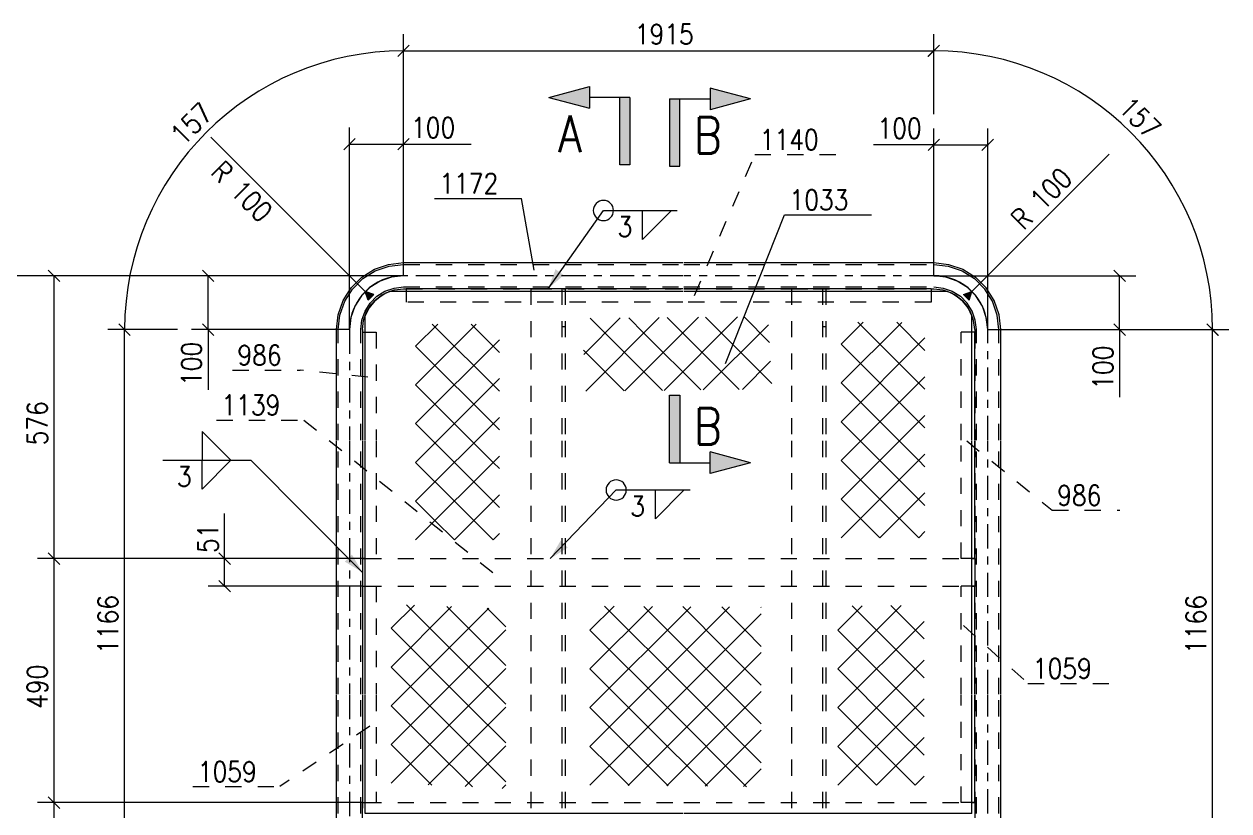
# Model space of a CAD drawing. Header units: millimetres. Extents: x 5 to 846, y 5 to 599.
# Drawn here: x 301.6 to 450.5, y 311.1 to 408.3 of the extents above; entities that cross this region are included whole.
import ezdxf

# ---------------------------------------------------------------- set-up
doc = ezdxf.new("R2010")
doc.units = ezdxf.units.MM
for name, pattern in [('XKITLINE00', [0]), ('XKITLINE02', [4, 2, -2]), ('XKITLINE03', [6, 3, -1, 1, -1])]:
    doc.linetypes.add(name, pattern=pattern)
for name, color, linetype, lineweight in [('Corte', 7, 'Continuous', 0), ('Cota', 4, 'Continuous', 0), ('Marca da peça', 2, 'Continuous', 0), ('Objeto gráfico', 3, 'Continuous', 0), ('Peça', 2, 'Continuous', 0), ('Solda', 1, 'Continuous', 0)]:
    doc.layers.add(name, color=color, linetype=linetype, lineweight=lineweight)
doc.styles.add('ROMANS', font='ROMANS__.TTF')
doc.styles.add('SIMPLEX', font='SIMPLEX_.TTF')

# ---------------------------------------------------------------- blocks, each defined once
blk = doc.blocks.new('*A66')
at = {"layer": 'Peça', "color": 4, "linetype": 'XKITLINE00', "lineweight": 0}
for p, q in [((343.42, 338.85), (343.76, 338.85)), ((343.42, 338.85), (343.42, 325.51)), ((343.42, 325.41), (343.42, 312.08)), ((343.42, 312.08), (343.76, 312.08))]:
    blk.add_line(p, q, dxfattribs=at)
at = {"layer": 'Peça', "color": 7, "linetype": 'XKITLINE02', "lineweight": 0}
for p, q in [((343.76, 338.85), (345.09, 338.85)), ((345.09, 338.85), (345.09, 325.51)), ((345.09, 325.41), (345.09, 312.08)), ((343.76, 312.08), (345.09, 312.08))]:
    blk.add_line(p, q, dxfattribs=at)
blk = doc.blocks.new('*A67')
at = {"layer": 'Peça', "color": 4, "linetype": 'XKITLINE00', "lineweight": 0}
for p, q in [((343.42, 370.24), (343.76, 370.24)), ((343.42, 370.24), (343.42, 356.9)), ((343.42, 356.8), (343.42, 342.25)), ((343.42, 342.25), (343.76, 342.25))]:
    blk.add_line(p, q, dxfattribs=at)
at = {"layer": 'Peça', "color": 7, "linetype": 'XKITLINE02', "lineweight": 0}
for p, q in [((343.76, 370.24), (345.09, 370.24)), ((345.09, 370.24), (345.09, 356.9)), ((345.09, 356.8), (345.09, 342.25)), ((343.76, 342.25), (345.09, 342.25))]:
    blk.add_line(p, q, dxfattribs=at)
blk = doc.blocks.new('*A69')
at = {"layer": 'Peça', "color": 7, "linetype": 'XKITLINE02', "lineweight": 0}
for p, q in [((396.43, 375.63), (400.67, 375.63)), ((396.43, 375.63), (396.43, 356.9)), ((400.24, 375.63), (400.24, 356.9)), ((400.67, 375.63), (400.67, 356.9)), ((400.24, 370.96), (400.67, 370.96)), ((396.43, 356.8), (396.43, 325.51)), ((400.24, 356.8), (400.24, 325.51)), ((400.67, 356.8), (400.67, 325.51)), ((396.43, 325.41), (396.43, 298.75)), ((400.24, 325.41), (400.24, 287.33)), ((400.67, 325.41), (400.67, 298.75))]:
    blk.add_line(p, q, dxfattribs=at)
at = {"layer": 'Peça', "color": 4, "linetype": 'XKITLINE00', "lineweight": 0}
for p, q in [((396.43, 298.75), (396.43, 287.33)), ((400.67, 298.75), (400.67, 287.33)), ((400.67, 287.33), (396.43, 287.33))]:
    blk.add_line(p, q, dxfattribs=at)
blk = doc.blocks.new('*A71')
at = {"layer": 'Peça', "color": 4, "linetype": 'XKITLINE00', "lineweight": 0}
for p, q in [((343.42, 298.75), (343.42, 312.08)), ((343.42, 312.08), (343.76, 312.08)), ((418.72, 312.08), (419.06, 312.08)), ((419.06, 312.08), (419.06, 298.75)), ((383, 298.75), (343.42, 298.75)), ((419.06, 298.75), (383.1, 298.75))]:
    blk.add_line(p, q, dxfattribs=at)
at = {"layer": 'Peça', "color": 7, "linetype": 'XKITLINE02', "lineweight": 0}
for p, q in [((343.76, 312.08), (383, 312.08)), ((383.1, 312.08), (418.72, 312.08))]:
    blk.add_line(p, q, dxfattribs=at)
blk = doc.blocks.new('*A72')
at = {"layer": 'Peça', "color": 4, "linetype": 'XKITLINE00', "lineweight": 0}
for p, q in [((346.76, 375.29), (345.78, 374.81)), ((383, 375.29), (346.76, 375.29)), ((415.72, 375.29), (383.1, 375.29)), ((416.7, 374.81), (415.72, 375.29)), ((344.93, 374.12), (344.24, 373.27)), ((345.78, 374.81), (344.93, 374.12)), ((417.55, 374.12), (416.7, 374.81)), ((418.24, 373.27), (417.55, 374.12)), ((344.24, 373.27), (343.76, 372.28)), ((343.76, 356.9), (343.76, 372.28)), ((418.72, 372.28), (418.24, 373.27)), ((418.72, 356.9), (418.72, 372.28)), ((343.76, 325.51), (343.76, 356.8)), ((418.72, 325.51), (418.72, 356.8)), ((343.76, 310.75), (343.76, 325.41)), ((418.72, 310.75), (418.72, 325.41)), ((383, 310.75), (343.76, 310.75)), ((418.72, 310.75), (383.1, 310.75))]:
    blk.add_line(p, q, dxfattribs=at)
at = {"layer": 'Peça', "color": 7, "linetype": 'XKITLINE02', "lineweight": 0}
for p, q in [((344.24, 373.27), (344.93, 374.12)), ((344.93, 374.12), (345.78, 374.81)), ((416.7, 374.81), (417.55, 374.12)), ((417.55, 374.12), (418.24, 373.27))]:
    blk.add_line(p, q, dxfattribs=at)
blk = doc.blocks.new('*A73')
at = {"layer": 'Peça', "color": 4, "linetype": 'XKITLINE00', "lineweight": 0}
for p, q in [((343.76, 342.25), (343.42, 342.25)), ((343.42, 342.25), (343.42, 338.85)), ((418.72, 342.25), (419.06, 342.25)), ((419.06, 342.25), (419.06, 338.85)), ((343.42, 338.85), (343.76, 338.85)), ((418.72, 338.85), (419.06, 338.85))]:
    blk.add_line(p, q, dxfattribs=at)
at = {"layer": 'Peça', "color": 7, "linetype": 'XKITLINE02', "lineweight": 0}
for p, q in [((343.76, 342.25), (383, 342.25)), ((383.1, 342.25), (418.72, 342.25)), ((343.76, 338.85), (383, 338.85)), ((383.1, 338.85), (418.72, 338.85))]:
    blk.add_line(p, q, dxfattribs=at)
blk = doc.blocks.new('*A74')
at = {"layer": 'Peça', "color": 4, "linetype": 'XKITLINE00', "lineweight": 0}
for p, q in [((383, 375.63), (348.81, 375.63)), ((348.81, 375.63), (348.81, 375.29)), ((413.67, 375.63), (383.1, 375.63)), ((413.67, 375.63), (413.67, 375.29))]:
    blk.add_line(p, q, dxfattribs=at)
at = {"layer": 'Peça', "color": 7, "linetype": 'XKITLINE02', "lineweight": 0}
for p, q in [((348.81, 375.29), (348.81, 373.96)), ((413.67, 375.29), (413.67, 373.96)), ((383, 373.96), (348.81, 373.96)), ((413.67, 373.96), (383.1, 373.96))]:
    blk.add_line(p, q, dxfattribs=at)
blk = doc.blocks.new('*A75')
at = {"layer": 'Peça', "color": 7, "linetype": 'XKITLINE02', "lineweight": 0}
for p, q in [((364.22, 375.63), (368.45, 375.63)), ((364.22, 375.63), (364.22, 356.9)), ((368.03, 375.63), (368.03, 356.9)), ((368.45, 375.63), (368.45, 356.9)), ((368.03, 370.96), (368.45, 370.96)), ((364.22, 356.8), (364.22, 325.51)), ((368.03, 356.8), (368.03, 325.51)), ((368.45, 356.8), (368.45, 325.51)), ((364.22, 325.41), (364.22, 298.75)), ((368.03, 325.41), (368.03, 287.33)), ((368.45, 325.41), (368.45, 298.75))]:
    blk.add_line(p, q, dxfattribs=at)
at = {"layer": 'Peça', "color": 4, "linetype": 'XKITLINE00', "lineweight": 0}
for p, q in [((364.22, 298.75), (364.22, 287.33)), ((368.45, 298.75), (368.45, 287.33)), ((368.45, 287.33), (364.22, 287.33))]:
    blk.add_line(p, q, dxfattribs=at)
blk = doc.blocks.new('*A76')
at = {"layer": 'Peça', "color": 4, "linetype": 'XKITLINE00', "lineweight": 0}
for p, q in [((344.89, 378.03), (346.64, 378.64)), ((346.64, 378.64), (348.48, 378.85)), ((348.48, 378.85), (383, 378.85)), ((383.1, 378.85), (414, 378.85)), ((414, 378.85), (415.84, 378.64)), ((415.84, 378.64), (417.59, 378.03)), ((342.01, 375.73), (343.32, 377.04)), ((343.32, 377.04), (344.89, 378.03)), ((417.59, 378.03), (419.16, 377.04)), ((419.16, 377.04), (420.47, 375.73)), ((341.02, 374.16), (342.01, 375.73)), ((346.28, 375.13), (347.35, 375.5)), ((347.35, 375.5), (348.48, 375.63)), ((348.48, 375.63), (348.81, 375.63)), ((413.67, 375.63), (414, 375.63)), ((414, 375.63), (415.13, 375.5)), ((415.13, 375.5), (416.2, 375.13)), ((421.46, 374.16), (420.47, 375.73)), ((340.41, 372.41), (341.02, 374.16)), ((343.92, 372.76), (344.53, 373.72)), ((344.53, 373.72), (345.33, 374.52)), ((345.33, 374.52), (346.28, 375.13)), ((416.2, 375.13), (417.15, 374.52)), ((417.15, 374.52), (417.95, 373.72)), ((418.56, 372.76), (417.95, 373.72)), ((422.07, 372.41), (421.46, 374.16)), ((340.2, 370.57), (340.41, 372.41)), ((343.55, 371.69), (343.92, 372.76)), ((418.93, 371.69), (418.56, 372.76)), ((422.28, 370.57), (422.07, 372.41)), ((343.42, 370.57), (343.55, 371.69)), ((419.06, 370.57), (418.93, 371.69)), ((340.2, 356.9), (340.2, 370.57)), ((343.42, 370.57), (343.42, 370.24)), ((419.06, 370.57), (419.06, 370.24)), ((422.28, 356.9), (422.28, 370.57)), ((340.2, 325.51), (340.2, 356.8)), ((422.28, 325.51), (422.28, 356.8)), ((340.2, 298.75), (340.2, 325.41)), ((422.28, 298.75), (422.28, 325.41)), ((340.2, 298.75), (343.42, 298.75)), ((419.06, 298.75), (422.28, 298.75))]:
    blk.add_line(p, q, dxfattribs=at)
at = {"layer": 'Peça', "color": 7, "linetype": 'XKITLINE02', "lineweight": 0}
for p, q in [((344.98, 377.83), (346.69, 378.43)), ((346.69, 378.43), (348.48, 378.63)), ((348.48, 378.63), (383, 378.63)), ((383.1, 378.63), (414, 378.63)), ((414, 378.63), (415.79, 378.43)), ((415.79, 378.43), (417.5, 377.83)), ((342.18, 375.59), (343.45, 376.87)), ((343.45, 376.87), (344.98, 377.83)), ((417.5, 377.83), (419.03, 376.87)), ((420.3, 375.59), (419.03, 376.87)), ((341.22, 374.07), (342.18, 375.59)), ((345.19, 374.69), (346.19, 375.32)), ((346.19, 375.32), (347.31, 375.71)), ((347.31, 375.71), (348.48, 375.84)), ((348.48, 375.84), (383, 375.84)), ((348.81, 375.63), (383, 375.63)), ((383.1, 375.84), (414, 375.84)), ((383.1, 375.63), (413.67, 375.63)), ((414, 375.84), (415.17, 375.71)), ((415.17, 375.71), (416.29, 375.32)), ((416.29, 375.32), (417.29, 374.69)), ((421.26, 374.07), (420.3, 375.59)), ((340.62, 372.36), (341.22, 374.07)), ((343.73, 372.86), (344.36, 373.86)), ((344.36, 373.86), (345.19, 374.69)), ((417.29, 374.69), (418.12, 373.86)), ((418.75, 372.86), (418.12, 373.86)), ((421.86, 372.36), (421.26, 374.07)), ((340.42, 370.57), (340.62, 372.36)), ((343.34, 371.74), (343.73, 372.86)), ((419.14, 371.74), (418.75, 372.86)), ((422.06, 370.57), (421.86, 372.36)), ((343.21, 370.57), (343.34, 371.74)), ((419.27, 370.57), (419.14, 371.74)), ((340.42, 356.9), (340.42, 370.57)), ((343.21, 356.9), (343.21, 370.57)), ((343.42, 370.24), (343.42, 356.9)), ((419.06, 370.24), (419.06, 356.9)), ((419.27, 356.9), (419.27, 370.57)), ((422.06, 356.9), (422.06, 370.57)), ((340.42, 325.51), (340.42, 356.8)), ((343.21, 325.51), (343.21, 356.8)), ((343.42, 356.8), (343.42, 325.51)), ((419.06, 356.8), (419.06, 325.51)), ((419.27, 325.51), (419.27, 356.8)), ((422.06, 325.51), (422.06, 356.8)), ((340.42, 298.75), (340.42, 325.41)), ((343.21, 298.75), (343.21, 325.41)), ((343.42, 325.41), (343.42, 298.75)), ((419.06, 325.41), (419.06, 298.75)), ((419.27, 298.75), (419.27, 325.41)), ((422.06, 298.75), (422.06, 325.41))]:
    blk.add_line(p, q, dxfattribs=at)
at = {"layer": 'Peça', "color": 7, "linetype": 'XKITLINE03', "lineweight": 0}
for p, q in [((347, 377.07), (345.59, 376.58)), ((348.48, 377.24), (347, 377.07)), ((383, 377.24), (348.48, 377.24)), ((414, 377.24), (383.1, 377.24)), ((415.48, 377.07), (414, 377.24)), ((416.89, 376.58), (415.48, 377.07)), ((344.32, 375.78), (343.27, 374.73)), ((345.59, 376.58), (344.32, 375.78)), ((418.16, 375.78), (416.89, 376.58)), ((419.21, 374.73), (418.16, 375.78)), ((343.27, 374.73), (342.47, 373.46)), ((420.01, 373.46), (419.21, 374.73)), ((342.47, 373.46), (341.98, 372.05)), ((420.5, 372.05), (420.01, 373.46)), ((341.98, 372.05), (341.81, 370.57)), ((420.67, 370.57), (420.5, 372.05)), ((341.81, 370.57), (341.81, 356.9)), ((420.67, 356.9), (420.67, 370.57)), ((341.81, 356.8), (341.81, 325.51)), ((420.67, 325.51), (420.67, 356.8)), ((341.81, 325.41), (341.81, 298.75)), ((420.67, 298.75), (420.67, 325.41))]:
    blk.add_line(p, q, dxfattribs=at)
blk = doc.blocks.new('*A77')
at = {"layer": 'Peça', "color": 7, "linetype": 'XKITLINE02', "lineweight": 0}
for p, q in [((417.39, 356.9), (417.39, 370.24)), ((418.72, 370.24), (417.39, 370.24)), ((417.39, 342.25), (417.39, 356.8)), ((418.72, 342.25), (417.39, 342.25))]:
    blk.add_line(p, q, dxfattribs=at)
at = {"layer": 'Peça', "color": 4, "linetype": 'XKITLINE00', "lineweight": 0}
for p, q in [((419.06, 370.24), (418.72, 370.24)), ((419.06, 356.9), (419.06, 370.24)), ((419.06, 342.25), (419.06, 356.8)), ((419.06, 342.25), (418.72, 342.25))]:
    blk.add_line(p, q, dxfattribs=at)
blk = doc.blocks.new('*A78')
at = {"layer": 'Peça', "color": 7, "linetype": 'XKITLINE02', "lineweight": 0}
for p, q in [((417.39, 325.51), (417.39, 338.85)), ((418.72, 338.85), (417.39, 338.85)), ((417.39, 312.08), (417.39, 325.41)), ((418.72, 312.08), (417.39, 312.08))]:
    blk.add_line(p, q, dxfattribs=at)
at = {"layer": 'Peça', "color": 4, "linetype": 'XKITLINE00', "lineweight": 0}
for p, q in [((419.06, 338.85), (418.72, 338.85)), ((419.06, 325.51), (419.06, 338.85)), ((419.06, 312.08), (419.06, 325.41)), ((419.06, 312.08), (418.72, 312.08))]:
    blk.add_line(p, q, dxfattribs=at)
blk = doc.blocks.new('*A131')
at = {"layer": 'Objeto gráfico', "color": 2, "linetype": 'XKITLINE00', "lineweight": 0}
for p, q in [((402.57, 368.76), (405.3, 371.49)), ((402.57, 363.97), (410.07, 371.47)), ((412.92, 363.2), (404.63, 371.49)), ((412.92, 367.99), (409.44, 371.48)), ((402.57, 359.18), (412.92, 369.54)), ((412.92, 358.41), (402.57, 368.76)), ((402.57, 354.39), (412.92, 364.75)), ((412.15, 354.39), (402.57, 363.97)), ((402.57, 349.61), (412.92, 359.96)), ((409.75, 352), (402.57, 359.18)), ((402.57, 344.82), (412.92, 355.17)), ((407.36, 349.61), (402.57, 354.39)), ((412.92, 353.62), (412.15, 354.39)), ((412.92, 348.83), (409.75, 352)), ((407.36, 344.82), (412.92, 350.38)), ((404.96, 347.21), (402.57, 349.61)), ((412.15, 344.82), (407.36, 349.61)), ((407.36, 344.82), (404.96, 347.21)), ((412.15, 344.82), (412.92, 345.59)), ((402.57, 344.82), (402.57, 344.82)), ((402.57, 344.82), (402.57, 344.82)), ((402.57, 344.82), (402.57, 344.82))]:
    blk.add_line(p, q, dxfattribs=at)
blk = doc.blocks.new('*A132')
at = {"layer": 'Objeto gráfico', "color": 2, "linetype": 'XKITLINE00', "lineweight": 0}
for p, q in [((402.14, 328.62), (409.97, 336.45)), ((402.14, 333.41), (405.15, 336.42)), ((412.81, 327.53), (403.93, 336.41)), ((412.81, 332.32), (408.69, 336.44)), ((402.14, 323.83), (412.81, 334.5)), ((411.72, 323.83), (402.14, 333.41)), ((402.14, 319.04), (412.81, 329.71)), ((409.32, 321.43), (402.14, 328.62)), ((402.14, 314.25), (412.81, 324.92)), ((406.93, 319.04), (402.14, 323.83)), ((412.81, 322.74), (411.72, 323.83)), ((406.93, 314.25), (412.81, 320.13)), ((412.81, 317.95), (409.32, 321.43)), ((404.53, 316.64), (402.14, 319.04)), ((411.72, 314.25), (406.93, 319.04)), ((406.93, 314.25), (404.53, 316.64)), ((411.72, 314.25), (412.81, 315.34))]:
    blk.add_line(p, q, dxfattribs=at)
blk = doc.blocks.new('*A134')
at = {"layer": 'Objeto gráfico', "color": 2, "linetype": 'XKITLINE00', "lineweight": 0}
for p, q in [((371.52, 333.41), (374.49, 336.38)), ((371.52, 328.62), (379.25, 336.34)), ((371.52, 323.83), (384, 336.31)), ((371.52, 319.04), (388.76, 336.28)), ((371.52, 314.25), (392.69, 335.42)), ((383.49, 326.22), (373.33, 336.39)), ((385.89, 328.62), (378.16, 336.35)), ((388.28, 331.01), (382.98, 336.32)), ((390.68, 333.41), (387.8, 336.28)), ((392.68, 336.2), (392.63, 336.25)), ((381.1, 323.83), (371.52, 333.41)), ((392.69, 331.39), (390.68, 333.41)), ((376.26, 314.2), (392.69, 330.63)), ((392.69, 326.6), (388.28, 331.01)), ((378.71, 321.43), (371.52, 328.62)), ((392.69, 321.81), (385.89, 328.62)), ((392.69, 317.02), (383.49, 326.22)), ((381, 314.15), (392.69, 325.84)), ((376.31, 319.04), (371.52, 323.83)), ((390.87, 314.05), (381.1, 323.83)), ((386.04, 314.1), (378.71, 321.43)), ((385.75, 314.11), (392.69, 321.05)), ((373.92, 316.64), (371.52, 319.04)), ((381.2, 314.15), (376.31, 319.04)), ((376.36, 314.2), (373.92, 316.64)), ((390.49, 314.06), (392.69, 316.26))]:
    blk.add_line(p, q, dxfattribs=at)
blk = doc.blocks.new('*A135')
at = {"layer": 'Objeto gráfico', "color": 2, "linetype": 'XKITLINE00', "lineweight": 0}
for p, q in [((346.95, 333.64), (349.82, 336.51)), ((358.92, 326.46), (348.83, 336.55)), ((346.95, 328.85), (354.41, 336.32)), ((346.95, 324.06), (359.01, 336.12)), ((361.13, 329.04), (353.83, 336.34)), ((361.13, 333.83), (358.83, 336.13)), ((356.53, 324.06), (346.95, 333.64)), ((346.95, 319.27), (361.13, 333.46)), ((354.13, 321.67), (346.95, 328.85)), ((346.95, 314.48), (361.13, 328.67)), ((361.13, 324.25), (358.92, 326.46)), ((351.74, 319.27), (346.95, 324.06)), ((351.52, 314.27), (361.13, 323.88)), ((361.13, 319.46), (356.53, 324.06)), ((361.13, 314.67), (354.13, 321.67)), ((349.34, 316.88), (346.95, 319.27)), ((357, 314.02), (351.74, 319.27)), ((356.1, 314.06), (361.13, 319.09)), ((351.97, 314.25), (349.34, 316.88)), ((360.68, 313.84), (361.13, 314.3))]:
    blk.add_line(p, q, dxfattribs=at)
blk = doc.blocks.new('*A136')
at = {"layer": 'Objeto gráfico', "color": 2, "linetype": 'XKITLINE00', "lineweight": 0}
for p, q in [((349.97, 368.53), (352.7, 371.26)), ((349.97, 363.74), (357.47, 371.24)), ((360.32, 362.96), (352.03, 371.26)), ((360.32, 367.75), (356.84, 371.24)), ((349.97, 358.95), (360.32, 369.3)), ((360.32, 358.17), (349.97, 368.53)), ((349.97, 354.16), (360.32, 364.51)), ((359.55, 354.16), (349.97, 363.74)), ((349.97, 349.37), (360.32, 359.72)), ((357.15, 351.76), (349.97, 358.95)), ((349.97, 344.58), (360.32, 354.93)), ((354.76, 349.37), (349.97, 354.16)), ((360.32, 353.38), (359.55, 354.16)), ((360.32, 348.59), (357.15, 351.76)), ((354.76, 344.58), (360.32, 350.15)), ((352.36, 346.98), (349.97, 349.37)), ((359.55, 344.58), (354.76, 349.37)), ((354.76, 344.58), (352.36, 346.98)), ((359.55, 344.58), (360.32, 345.36))]:
    blk.add_line(p, q, dxfattribs=at)
blk = doc.blocks.new('*A137')
at = {"layer": 'Objeto gráfico', "color": 2, "linetype": 'XKITLINE00', "lineweight": 0}
for p, q in [((370.75, 367.5), (375.26, 372.01)), ((371, 362.96), (380.09, 372.05)), ((375.79, 367.75), (371.56, 371.98)), ((375.84, 363.01), (384.92, 372.1)), ((378.19, 370.15), (376.31, 372.02)), ((380.68, 363.06), (389.75, 372.14)), ((389.97, 363.16), (381.06, 372.06)), ((385.52, 363.11), (393.59, 371.18)), ((393.99, 363.92), (385.81, 372.1)), ((393.71, 368.99), (390.56, 372.14)), ((385.23, 363.11), (378.19, 370.15)), ((373.4, 365.36), (370.72, 368.04)), ((380.48, 363.06), (375.79, 367.75)), ((390.36, 363.16), (393.84, 366.65)), ((375.74, 363.01), (373.4, 365.36)), ((371, 362.96), (371, 362.96)), ((371, 362.96), (371, 362.96)), ((371, 362.96), (371, 362.96))]:
    blk.add_line(p, q, dxfattribs=at)
blk = doc.blocks.new('*A337')
at = {"layer": 'Cota', "color": 7, "linetype": 'XKITLINE00', "lineweight": 0}
for p, q in [((348.48, 377.24), (348.48, 407.09)), ((349.18, 405.75), (347.77, 404.34)), ((313.3, 371.28), (314.71, 369.86)), ((320.53, 370.57), (311.95, 370.57)), ((341.81, 370.57), (324.03, 370.57))]:
    blk.add_line(p, q, dxfattribs=at)
blk.add_arc((348.48, 370.57), 34.47, 90, 180, dxfattribs=at)
at = {"layer": 'Cota', "color": 7}
for p in [(348.48, 405.04), (314, 370.57)]:
    blk.add_point(p, dxfattribs=at)
at = {"layer": 'Cota', "color": 3, "style": 'SIMPLEX', "width": 0.85}
blk.add_text('157', height=2.5, rotation=45.0001, dxfattribs=at).set_placement((321.24, 393.21))
blk = doc.blocks.new('*A338')
at = {"layer": 'Cota', "color": 7, "linetype": 'XKITLINE00', "lineweight": 0}
for p, q in [((313.29, 371.28), (314.71, 369.86)), ((320.53, 370.57), (311.95, 370.57)), ((314, 298.75), (314, 370.57)), ((341.81, 370.57), (324.03, 370.57)), ((313.29, 299.45), (314.71, 298.04)), ((340.2, 298.75), (311.95, 298.75))]:
    blk.add_line(p, q, dxfattribs=at)
at = {"layer": 'Cota', "color": 3}
for p in [(314, 370.57), (314, 298.75)]:
    blk.add_point(p, dxfattribs=at)
at = {"layer": 'Cota', "color": 3, "style": 'SIMPLEX', "width": 0.85}
blk.add_text('1166', height=2.5, rotation=90.0002, dxfattribs=at).set_placement((313.2, 330.48))
blk = doc.blocks.new('*A340')
at = {"layer": 'Cota', "color": 7, "linetype": 'XKITLINE00', "lineweight": 0}
for p, q in [((348.48, 377.24), (303.24, 377.24)), ((304.58, 377.94), (306, 376.53)), ((305.29, 342.25), (305.29, 377.24)), ((304.58, 342.95), (306, 341.54)), ((343.42, 342.25), (303.24, 342.25))]:
    blk.add_line(p, q, dxfattribs=at)
at = {"layer": 'Cota', "color": 3}
for p in [(305.29, 377.24), (305.29, 342.25)]:
    blk.add_point(p, dxfattribs=at)
at = {"layer": 'Cota', "color": 3, "style": 'SIMPLEX', "width": 0.85}
blk.add_text('576', height=2.5, rotation=90.0002, dxfattribs=at).set_placement((304.49, 356.26))
blk = doc.blocks.new('*A341')
at = {"layer": 'Cota', "color": 7, "linetype": 'XKITLINE00', "lineweight": 0}
for p, q in [((304.58, 342.95), (306, 341.54)), ((343.42, 342.25), (303.24, 342.25)), ((305.29, 312.08), (305.29, 342.25)), ((304.58, 312.79), (306, 311.37)), ((343.42, 312.08), (303.24, 312.08))]:
    blk.add_line(p, q, dxfattribs=at)
at = {"layer": 'Cota', "color": 3}
for p in [(305.29, 342.25), (305.29, 312.08)]:
    blk.add_point(p, dxfattribs=at)
at = {"layer": 'Cota', "color": 3, "style": 'SIMPLEX', "width": 0.85}
blk.add_text('490', height=2.5, rotation=90.0002, dxfattribs=at).set_placement((304.49, 323.68))
blk = doc.blocks.new('*A342')
at = {"layer": 'Cota', "color": 7, "linetype": 'XKITLINE00', "lineweight": 0}
for p, q in [((304.58, 312.79), (306, 311.37)), ((343.42, 312.08), (303.24, 312.08)), ((305.29, 298.75), (305.29, 312.08)), ((304.58, 299.45), (306, 298.04)), ((340.2, 298.75), (303.24, 298.75))]:
    blk.add_line(p, q, dxfattribs=at)
at = {"layer": 'Cota', "color": 3}
for p in [(305.29, 312.08), (305.29, 298.75)]:
    blk.add_point(p, dxfattribs=at)
at = {"layer": 'Cota', "color": 3, "style": 'SIMPLEX', "width": 0.85}
blk.add_text('200', height=2.5, rotation=90.0002, dxfattribs=at).set_placement((304.49, 301.93))
blk = doc.blocks.new('*A343')
at = {"layer": 'Cota', "color": 7, "linetype": 'XKITLINE00', "lineweight": 0}
for p, q in [((348.48, 377.24), (293.65, 377.24)), ((294.99, 377.94), (296.41, 376.53)), ((295.7, 298.75), (295.7, 377.24)), ((294.99, 299.45), (296.41, 298.04)), ((340.2, 298.75), (293.65, 298.75))]:
    blk.add_line(p, q, dxfattribs=at)
at = {"layer": 'Cota', "color": 3}
for p in [(295.7, 377.24), (295.7, 298.75)]:
    blk.add_point(p, dxfattribs=at)
at = {"layer": 'Cota', "color": 3, "style": 'SIMPLEX', "width": 0.85}
blk.add_text('1266', height=2.5, rotation=90.0002, dxfattribs=at).set_placement((294.9, 333.58))
blk = doc.blocks.new('*A345')
at = {"layer": 'Cota', "color": 7, "linetype": 'XKITLINE00', "lineweight": 0}
for p, q in [((348.48, 377.24), (284.59, 377.24)), ((285.93, 377.94), (287.35, 376.53)), ((286.64, 287.33), (286.64, 377.24)), ((285.93, 288.03), (287.35, 286.62)), ((310.11, 287.33), (284.59, 287.33)), ((364.22, 287.33), (313.61, 287.33))]:
    blk.add_line(p, q, dxfattribs=at)
at = {"layer": 'Cota', "color": 3}
for p in [(286.64, 377.24), (286.64, 287.33)]:
    blk.add_point(p, dxfattribs=at)
at = {"layer": 'Cota', "color": 3, "style": 'SIMPLEX', "width": 0.85}
blk.add_text('1437', height=2.5, rotation=90.0002, dxfattribs=at).set_placement((285.84, 327.87))
blk = doc.blocks.new('*A346')
at = {"layer": 'Corte'}
for points in [[(366.45, 399.28), (371.45, 400.62), (371.45, 397.94)], [(375.2, 399.28), (376.45, 399.28), (376.45, 390.95)], [(375.2, 390.95), (375.2, 399.28), (376.45, 390.95)], [(375.2, 281.67), (376.45, 281.67), (376.45, 273.33)], [(375.2, 273.33), (375.2, 281.67), (376.45, 273.33)], [(366.45, 273.33), (371.45, 274.67), (371.45, 271.99)]]:
    blk.add_hatch(color=6, dxfattribs=at).paths.add_polyline_path(points, flags=17)
at = {"layer": 'Corte', "color": 6, "linetype": 'XKITLINE00', "lineweight": 0}
for p, q in [((366.45, 399.28), (371.45, 400.62)), ((371.45, 400.62), (371.45, 397.94)), ((366.45, 399.28), (371.45, 397.94)), ((376.45, 399.28), (371.45, 399.28)), ((375.2, 390.95), (375.2, 399.28)), ((376.45, 399.28), (376.45, 390.95)), ((376.45, 390.95), (375.2, 390.95)), ((375.2, 281.67), (375.2, 273.33)), ((376.45, 281.67), (375.2, 281.67)), ((376.45, 273.33), (376.45, 281.67)), ((366.45, 273.33), (371.45, 274.67)), ((371.45, 271.99), (371.45, 274.67)), ((366.45, 273.33), (371.45, 271.99)), ((376.45, 273.33), (371.45, 273.33))]:
    blk.add_line(p, q, dxfattribs=at)
at = {"layer": 'Corte', "color": 4, "style": 'ROMANS', "width": 0.85}
for p in [(367.58, 392.53), (367.58, 275.58)]:
    blk.add_text('A', height=4.5, dxfattribs=at).set_placement(p)
blk = doc.blocks.new('*A347')
at = {"layer": 'Corte'}
for points in [[(382.61, 390.76), (381.36, 390.76), (381.36, 399.09)], [(382.61, 399.09), (382.61, 390.76), (381.36, 399.09)], [(391.36, 399.09), (386.36, 397.75), (386.36, 400.43)], [(382.61, 354.11), (381.36, 354.11), (381.36, 362.45)], [(382.61, 362.45), (382.61, 354.11), (381.36, 362.45)], [(391.36, 354.11), (386.36, 352.77), (386.36, 355.45)]]:
    blk.add_hatch(color=6, dxfattribs=at).paths.add_polyline_path(points, flags=17)
at = {"layer": 'Corte', "color": 6, "linetype": 'XKITLINE00', "lineweight": 0}
for p, q in [((381.36, 399.09), (386.36, 399.09)), ((381.36, 399.09), (381.36, 390.76)), ((382.61, 390.76), (382.61, 399.09)), ((391.36, 399.09), (386.36, 400.43)), ((386.36, 400.43), (386.36, 397.75)), ((391.36, 399.09), (386.36, 397.75)), ((381.36, 390.76), (382.61, 390.76)), ((381.36, 354.11), (381.36, 362.45)), ((381.36, 362.45), (382.61, 362.45)), ((382.61, 362.45), (382.61, 354.11)), ((391.36, 354.11), (386.36, 355.45)), ((386.36, 352.77), (386.36, 355.45)), ((381.36, 354.11), (386.36, 354.11)), ((391.36, 354.11), (386.36, 352.77))]:
    blk.add_line(p, q, dxfattribs=at)
at = {"layer": 'Corte', "color": 4, "style": 'ROMANS', "width": 0.85}
for p in [(384.36, 392.34), (384.36, 356.36)]:
    blk.add_text('B', height=4.5, dxfattribs=at).set_placement(p)
blk = doc.blocks.new('*A349')
at = {"layer": 'Solda'}
blk.add_hatch(color=7, dxfattribs=at).paths.add_polyline_path([(366.61, 342.25), (367.89, 344.48), (368.79, 343.62)], flags=17)
at = {"layer": 'Solda', "color": 7, "linetype": 'XKITLINE00', "lineweight": 0}
for p, q in [((366.61, 342.25), (374.76, 350.74)), ((374.76, 350.74), (383.9, 350.74))]:
    blk.add_line(p, q, dxfattribs=at)
at = {"layer": 'Solda', "color": 3, "linetype": 'XKITLINE00', "lineweight": 0}
for p, q in [((379.61, 350.74), (383.18, 350.74)), ((383.18, 350.74), (379.61, 347.17)), ((379.61, 347.17), (379.61, 350.74))]:
    blk.add_line(p, q, dxfattribs=at)
for start, end in [(90, 270), (270, 90)]:
    blk.add_arc((374.76, 350.74), 1.25, start, end, dxfattribs=at)
at = {"layer": 'Solda', "color": 3, "style": 'ROMANS', "width": 0.85}
blk.add_text('3', height=2.5, dxfattribs=at).set_placement((376.51, 347.49))
blk = doc.blocks.new('*A350')
at = {"layer": 'Solda'}
blk.add_hatch(color=7, dxfattribs=at).paths.add_polyline_path([(366.34, 375.63), (367.27, 378.03), (368.29, 377.31)], flags=17)
at = {"layer": 'Solda', "color": 7, "linetype": 'XKITLINE00', "lineweight": 0}
for p, q in [((366.34, 375.63), (373.18, 385.3)), ((373.18, 385.3), (382.31, 385.3))]:
    blk.add_line(p, q, dxfattribs=at)
at = {"layer": 'Solda', "color": 3, "linetype": 'XKITLINE00', "lineweight": 0}
for p, q in [((378.03, 385.3), (381.6, 385.3)), ((381.6, 385.3), (378.03, 381.73)), ((378.03, 381.73), (378.03, 385.3))]:
    blk.add_line(p, q, dxfattribs=at)
for start, end in [(90, 270), (270, 90)]:
    blk.add_arc((373.18, 385.3), 1.25, start, end, dxfattribs=at)
at = {"layer": 'Solda', "color": 3, "style": 'ROMANS', "width": 0.85}
blk.add_text('3', height=2.5, dxfattribs=at).set_placement((374.93, 382.05))
blk = doc.blocks.new('*A352')
at = {"layer": 'Solda'}
blk.add_hatch(color=7, dxfattribs=at).paths.add_polyline_path([(343.42, 340.55), (341.22, 341.88), (342.1, 342.76)], flags=17)
at = {"layer": 'Solda', "color": 3, "linetype": 'XKITLINE00', "lineweight": 0}
for p, q in [((327.16, 354.41), (323.58, 357.98)), ((323.58, 357.98), (323.58, 354.41)), ((323.58, 354.41), (327.16, 354.41)), ((323.58, 354.41), (327.16, 354.41)), ((327.16, 354.41), (323.58, 350.84)), ((323.58, 350.84), (323.58, 354.41))]:
    blk.add_line(p, q, dxfattribs=at)
at = {"layer": 'Solda', "color": 7, "linetype": 'XKITLINE00', "lineweight": 0}
for p in [(318.73, 354.41), (343.42, 340.55)]:
    blk.add_line(p, (329.62, 354.41), dxfattribs=at)
at = {"layer": 'Solda', "color": 3, "style": 'ROMANS', "width": 0.85}
blk.add_text('3', height=2.5, dxfattribs=at).set_placement((320.48, 351.16))
blk = doc.blocks.new('*A356')
at = {"layer": 'Marca da peça', "color": 7, "linetype": 'XKITLINE02', "lineweight": 0}
for p in [(344.32, 321.54), (322.46, 314.06)]:
    blk.add_line(p, (333.2, 314.06), dxfattribs=at)
at = {"layer": 'Marca da peça', "color": 4, "style": 'ROMANS', "width": 0.85}
blk.add_text('1059', height=2.5, dxfattribs=at).set_placement((323.06, 314.66))
blk = doc.blocks.new('*A357')
at = {"layer": 'Marca da peça', "color": 7, "linetype": 'XKITLINE02', "lineweight": 0}
for p in [(327.35, 365.56), (344.08, 364.7)]:
    blk.add_line(p, (335.7, 365.56), dxfattribs=at)
at = {"layer": 'Marca da peça', "color": 4, "style": 'ROMANS', "width": 0.85}
blk.add_text('986', height=2.5, dxfattribs=at).set_placement((327.95, 366.16))
blk = doc.blocks.new('*A362')
at = {"layer": 'Marca da peça', "color": 7, "linetype": 'XKITLINE00', "lineweight": 0}
for p, q in [((388.26, 366.4), (395.58, 384.76)), ((395.58, 384.76), (406.32, 384.76))]:
    blk.add_line(p, q, dxfattribs=at)
at = {"layer": 'Marca da peça', "color": 4, "style": 'ROMANS', "width": 0.85}
blk.add_text('1033', height=2.5, dxfattribs=at).set_placement((396.18, 385.36))
blk = doc.blocks.new('*A363')
at = {"layer": 'Marca da peça', "color": 7, "linetype": 'XKITLINE02', "lineweight": 0}
for p in [(325.37, 359.39), (359.52, 340.49)]:
    blk.add_line(p, (336.11, 359.39), dxfattribs=at)
at = {"layer": 'Marca da peça', "color": 4, "style": 'ROMANS', "width": 0.85}
blk.add_text('1139', height=2.5, dxfattribs=at).set_placement((325.97, 359.99))
blk = doc.blocks.new('*A364')
at = {"layer": 'Marca da peça', "color": 7, "linetype": 'XKITLINE02', "lineweight": 0}
for p, q in [((384.44, 374.78), (391.89, 392.21)), ((391.89, 392.21), (402.63, 392.21))]:
    blk.add_line(p, q, dxfattribs=at)
at = {"layer": 'Marca da peça', "color": 4, "style": 'ROMANS', "width": 0.85}
blk.add_text('1140', height=2.5, dxfattribs=at).set_placement((392.49, 392.81))
blk = doc.blocks.new('*A366')
at = {"layer": 'Marca da peça', "color": 7, "linetype": 'XKITLINE00', "lineweight": 0}
for p in [(352.3, 386.79), (364.61, 377.93)]:
    blk.add_line(p, (363.04, 386.79), dxfattribs=at)
at = {"layer": 'Marca da peça', "color": 4, "style": 'ROMANS', "width": 0.85}
blk.add_text('1172', height=2.5, dxfattribs=at).set_placement((352.9, 387.39))
blk = doc.blocks.new('*A367')
at = {"layer": 'Marca da peça', "color": 7, "linetype": 'XKITLINE02', "lineweight": 0}
for p, q in [((418.08, 356.82), (428.65, 348.23)), ((428.65, 348.23), (437, 348.23))]:
    blk.add_line(p, q, dxfattribs=at)
at = {"layer": 'Marca da peça', "color": 4, "style": 'ROMANS', "width": 0.85}
blk.add_text('986', height=2.5, dxfattribs=at).set_placement((429.25, 348.83))
blk = doc.blocks.new('*A368')
at = {"layer": 'Marca da peça', "color": 7, "linetype": 'XKITLINE02', "lineweight": 0}
for p, q in [((417.68, 333.97), (425.65, 326.82)), ((425.65, 326.82), (436.4, 326.82))]:
    blk.add_line(p, q, dxfattribs=at)
at = {"layer": 'Marca da peça', "color": 4, "style": 'ROMANS', "width": 0.85}
blk.add_text('1059', height=2.5, dxfattribs=at).set_placement((426.25, 327.42))
blk = doc.blocks.new('*A370')
at = {"layer": 'Cota', "color": 7, "linetype": 'XKITLINE00', "lineweight": 0}
for p, q in [((341.81, 370.57), (341.81, 395.54)), ((348.48, 377.24), (348.48, 395.54)), ((342.52, 394.19), (341.1, 392.78)), ((341.81, 393.49), (348.48, 393.49)), ((349.18, 394.19), (347.77, 392.78)), ((348.48, 393.49), (356.85, 393.49)), ((348.48, 393.49), (356.85, 393.49))]:
    blk.add_line(p, q, dxfattribs=at)
at = {"layer": 'Cota', "color": 3}
for p in [(341.81, 393.49), (348.48, 393.49)]:
    blk.add_point(p, dxfattribs=at)
at = {"layer": 'Cota', "color": 3, "style": 'SIMPLEX', "width": 0.85}
blk.add_text('100', height=2.5, dxfattribs=at).set_placement((349.41, 394.29))
blk = doc.blocks.new('*A371')
at = {"layer": 'Cota', "color": 7, "linetype": 'XKITLINE00', "lineweight": 0}
for p, q in [((414, 377.24), (414, 395.45)), ((420.67, 370.57), (420.67, 395.45)), ((414, 393.4), (406.56, 393.4)), ((414, 393.4), (406.56, 393.4)), ((414.71, 394.11), (413.3, 392.7)), ((414, 393.4), (420.67, 393.4)), ((421.38, 394.11), (419.96, 392.7))]:
    blk.add_line(p, q, dxfattribs=at)
at = {"layer": 'Cota', "color": 3}
for p in [(414, 393.4), (420.67, 393.4)]:
    blk.add_point(p, dxfattribs=at)
at = {"layer": 'Cota', "color": 3, "style": 'SIMPLEX', "width": 0.85}
blk.add_text('100', height=2.5, dxfattribs=at).set_placement((407.04, 394.2))
blk = doc.blocks.new('*A372')
at = {"layer": 'Cota', "color": 7, "linetype": 'XKITLINE00', "lineweight": 0}
for p, q in [((414, 377.24), (438.97, 377.24)), ((436.27, 377.94), (437.68, 376.53)), ((436.97, 370.57), (436.97, 377.24)), ((436.27, 371.28), (437.68, 369.86)), ((420.67, 370.57), (438.97, 370.57)), ((436.97, 370.57), (436.97, 362.2)), ((436.97, 370.57), (436.97, 362.2))]:
    blk.add_line(p, q, dxfattribs=at)
at = {"layer": 'Cota', "color": 3}
for p in [(436.97, 377.24), (436.97, 370.57)]:
    blk.add_point(p, dxfattribs=at)
at = {"layer": 'Cota', "color": 3, "style": 'SIMPLEX', "width": 0.85}
blk.add_text('100', height=2.5, rotation=90.0002, dxfattribs=at).set_placement((436.17, 363.14))
blk = doc.blocks.new('*A373')
at = {"layer": 'Cota', "color": 7, "linetype": 'XKITLINE00', "lineweight": 0}
for p, q in [((348.48, 377.24), (322.28, 377.24)), ((323.62, 377.94), (325.04, 376.53)), ((324.33, 370.57), (324.33, 377.24)), ((323.62, 371.28), (325.04, 369.86)), ((341.81, 370.57), (322.28, 370.57)), ((324.33, 370.57), (324.33, 363.13)), ((324.33, 370.57), (324.33, 363.13))]:
    blk.add_line(p, q, dxfattribs=at)
at = {"layer": 'Cota', "color": 3}
for p in [(324.33, 377.24), (324.33, 370.57)]:
    blk.add_point(p, dxfattribs=at)
at = {"layer": 'Cota', "color": 3, "style": 'SIMPLEX', "width": 0.85}
blk.add_text('100', height=2.5, rotation=90.0002, dxfattribs=at).set_placement((323.53, 363.6))
blk = doc.blocks.new('*A374')
at = {"layer": 'Cota', "color": 7, "linetype": 'XKITLINE00', "lineweight": 0}
for p, q in [((326.37, 342.25), (326.37, 347.83)), ((326.37, 342.25), (326.37, 347.83)), ((325.67, 342.95), (327.08, 341.54)), ((343.42, 342.25), (324.32, 342.25)), ((326.37, 338.85), (326.37, 342.25)), ((325.67, 339.55), (327.08, 338.14)), ((343.42, 338.85), (324.32, 338.85))]:
    blk.add_line(p, q, dxfattribs=at)
at = {"layer": 'Cota', "color": 3}
for p in [(326.37, 342.25), (326.37, 338.85)]:
    blk.add_point(p, dxfattribs=at)
at = {"layer": 'Cota', "color": 3, "style": 'SIMPLEX', "width": 0.85}
blk.add_text('51', height=2.5, rotation=90.0002, dxfattribs=at).set_placement((325.57, 342.95))
blk = doc.blocks.new('*A375')
at = {"layer": 'Cota'}
blk.add_hatch(color=7, dxfattribs=at).paths.add_polyline_path([(417.66, 374.93), (418.72, 375.28), (418.36, 374.23)], flags=17)
at = {"layer": 'Cota', "color": 7, "linetype": 'XKITLINE00', "lineweight": 0}
for p, q in [((418.72, 375.28), (435.68, 392.25)), ((417.66, 374.93), (418.72, 375.28)), ((418.36, 374.23), (418.72, 375.28)), ((418.36, 374.23), (417.66, 374.93))]:
    blk.add_line(p, q, dxfattribs=at)
blk.add_arc((414, 370.57), 6.67, 0, 90, dxfattribs=at)
at = {"layer": 'Cota', "color": 3, "style": 'SIMPLEX', "width": 0.85}
blk.add_text('R 100', height=2.5, rotation=45.0001, dxfattribs=at).set_placement((425.09, 382.79))
blk = doc.blocks.new('*A376')
at = {"layer": 'Cota'}
blk.add_hatch(color=7, dxfattribs=at).paths.add_polyline_path([(344.12, 374.23), (343.76, 375.28), (344.82, 374.93)], flags=17)
at = {"layer": 'Cota', "color": 7, "linetype": 'XKITLINE00', "lineweight": 0}
for p, q in [((343.76, 375.28), (324.67, 394.37)), ((344.82, 374.93), (343.76, 375.28)), ((344.12, 374.23), (343.76, 375.28)), ((344.82, 374.93), (344.12, 374.23))]:
    blk.add_line(p, q, dxfattribs=at)
blk.add_arc((348.48, 370.57), 6.67, 90, 180, dxfattribs=at)
at = {"layer": 'Cota', "color": 3, "style": 'SIMPLEX', "width": 0.85}
blk.add_text('R 100', height=2.5, rotation=-45.0001, dxfattribs=at).set_placement((324.49, 389.89))
blk = doc.blocks.new('*A377')
at = {"layer": 'Cota', "color": 7, "linetype": 'XKITLINE00', "lineweight": 0}
for p, q in [((414, 397.2), (414, 407.09)), ((414.71, 405.75), (413.3, 404.34)), ((414, 377.24), (414, 393.7)), ((449.18, 369.86), (447.77, 371.28)), ((420.67, 370.57), (450.48, 370.57))]:
    blk.add_line(p, q, dxfattribs=at)
blk.add_arc((414, 370.57), 34.47, 0, 90, dxfattribs=at)
at = {"layer": 'Cota', "color": 7}
for p in [(414, 405.04), (448.48, 370.57)]:
    blk.add_point(p, dxfattribs=at)
at = {"layer": 'Cota', "color": 3, "style": 'SIMPLEX', "width": 0.85}
blk.add_text('157', height=2.5, rotation=-45.0001, dxfattribs=at).set_placement((436.65, 397.81))
blk = doc.blocks.new('*A378')
at = {"layer": 'Cota', "color": 7, "linetype": 'XKITLINE00', "lineweight": 0}
for p, q in [((348.48, 377.24), (348.48, 407.1)), ((414, 397.2), (414, 407.1)), ((349.19, 405.75), (347.77, 404.34)), ((348.48, 405.05), (414, 405.05)), ((414.71, 405.75), (413.29, 404.34)), ((414, 377.24), (414, 393.7))]:
    blk.add_line(p, q, dxfattribs=at)
at = {"layer": 'Cota', "color": 3}
for p in [(348.48, 405.05), (414, 405.05)]:
    blk.add_point(p, dxfattribs=at)
at = {"layer": 'Cota', "color": 3, "style": 'SIMPLEX', "width": 0.85}
blk.add_text('1915', height=2.5, dxfattribs=at).set_placement((377.06, 405.85))
blk = doc.blocks.new('*A379')
at = {"layer": 'Cota', "color": 7, "linetype": 'XKITLINE00', "lineweight": 0}
for p, q in [((447.76, 371.28), (449.17, 369.86)), ((420.67, 370.57), (450.47, 370.57)), ((448.47, 298.75), (448.47, 370.57)), ((447.76, 299.45), (449.17, 298.04)), ((422.28, 298.75), (450.47, 298.75))]:
    blk.add_line(p, q, dxfattribs=at)
at = {"layer": 'Cota', "color": 3}
for p in [(448.47, 370.57), (448.47, 298.75)]:
    blk.add_point(p, dxfattribs=at)
at = {"layer": 'Cota', "color": 3, "style": 'SIMPLEX', "width": 0.85}
blk.add_text('1166', height=2.5, rotation=90.0002, dxfattribs=at).set_placement((447.67, 330.48))

msp = doc.modelspace()

# ---------------------------------------------------------------- block references
at = {"lineweight": 0}
for name in ['*A378', '*A337', '*A377', '*A370', '*A371', '*A364', '*A376', '*A375', '*A366', '*A362', '*A350', '*A76', '*A345', '*A343', '*A340', '*A373', '*A372', '*A72', '*A74', '*A75', '*A69', '*A338', '*A136', '*A137', '*A131', '*A379', '*A67', '*A77', '*A357', '*A363', '*A352', '*A367', '*A349', '*A374', '*A341', '*A73', '*A66', '*A78', '*A135', '*A134', '*A132', '*A368', '*A356', '*A342', '*A71']:
    msp.add_blockref(name, (0, 0), dxfattribs=at)
at = {"layer": 'Corte', "lineweight": 0}
for name in ['*A346', '*A347']:
    msp.add_blockref(name, (0, 0), dxfattribs=at)

doc.saveas('drawing.dxf')
